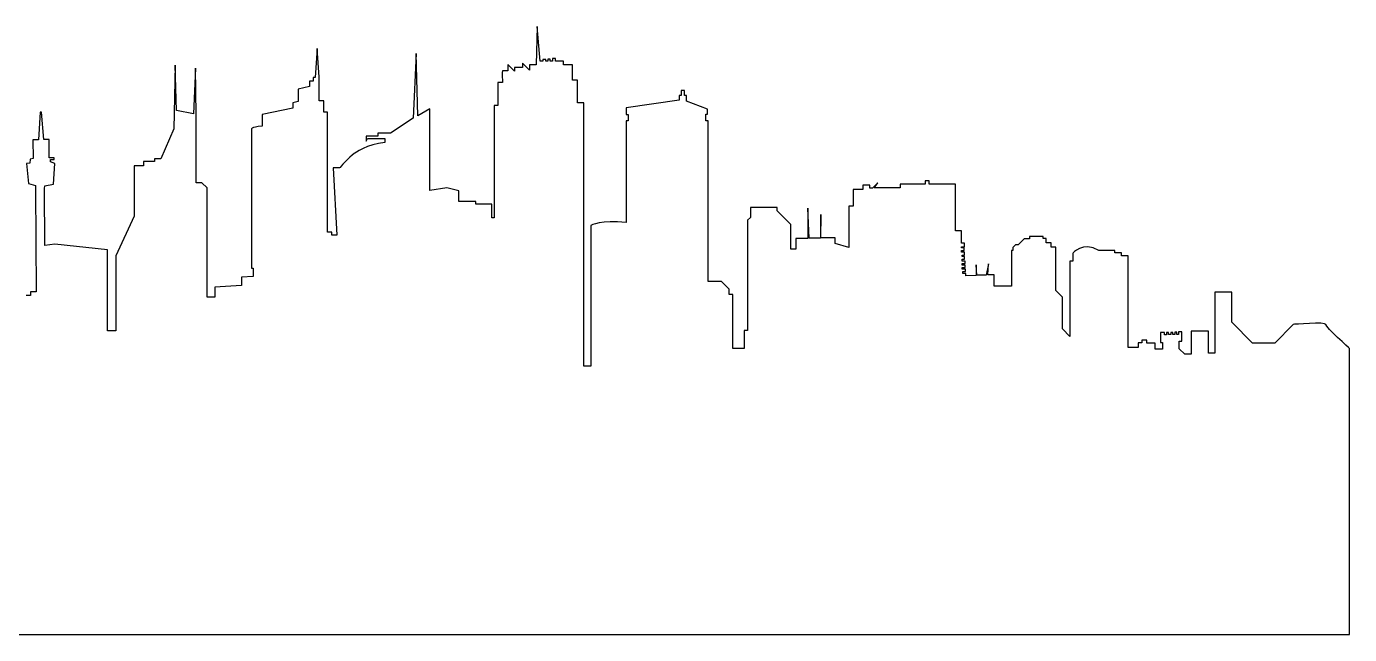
# Model space of a CAD drawing. Extents: x 4 to 1175, y 15 to 761.
# Drawn here: x 53.8 to 103.9, y 14.6 to 37.6 of the extents above; entities that cross this region are included whole.
import ezdxf

# ---------------------------------------------------------------- set-up
doc = ezdxf.new("R2010")
doc.units = 0
doc.layers.get('0').update_dxf_attribs({"linetype": 'CONTINUOUS'})

msp = doc.modelspace()

# ---------------------------------------------------------------- linework, layer by layer
at = {"color": 1}
for p, q in [((73.134296, 37.637527), (73.094315, 36.178279)), ((73.244274, 36.318244), (73.134296, 37.637527)), ((64.806521, 36.80798), (64.726416, 35.698498)), ((64.876378, 35.718557), (64.806521, 36.80798)), ((68.555529, 36.618087), (68.435444, 34.159311)), ((68.615424, 34.24935), (68.555529, 36.618087)), ((59.437815, 36.16831), (59.377917, 33.759603)), ((59.487899, 34.449185), (59.437815, 36.16831)), ((60.207679, 36.058356), (60.127718, 34.329276)), ((60.22761, 34.30922), (60.207679, 36.058356)), ((72.274513, 35.948416), (72.024531, 36.198335)), ((72.024531, 36.198335), (72.024531, 35.958372)), ((72.574434, 36.088384), (72.274513, 36.088384)), ((72.274513, 36.088384), (72.274513, 35.948416)), ((72.844333, 35.978431), (72.574434, 36.24826)), ((72.574434, 36.24826), (72.574434, 36.088384)), ((73.094315, 36.178279), (72.844333, 36.178279)), ((72.844333, 36.178279), (72.844333, 35.978431)), ((73.344149, 36.318244), (73.244274, 36.318244)), ((73.46409, 36.388228), (73.344149, 36.388228)), ((73.344149, 36.388228), (73.344149, 36.318244)), ((73.46409, 36.318244), (73.46409, 36.388228)), ((73.534092, 36.318244), (73.46409, 36.318244)), ((73.624156, 36.398183), (73.534092, 36.398183)), ((73.534092, 36.398183), (73.534092, 36.318244)), ((73.624156, 36.328199), (73.624156, 36.398183)), ((73.714072, 36.328199), (73.624156, 36.328199)), ((73.824054, 36.418094), (73.714072, 36.418094)), ((73.714072, 36.418094), (73.714072, 36.328199)), ((73.824054, 36.328199), (73.824054, 36.418094)), ((74.123971, 36.328199), (73.824054, 36.328199)), ((74.123971, 36.188235), (74.123971, 36.328199)), ((74.473832, 36.188235), (74.123971, 36.188235)), ((74.473832, 35.608603), (74.473832, 36.188235)), ((64.656562, 35.568633), (64.516559, 35.568633)), ((64.516559, 35.568633), (64.516559, 35.358685)), ((64.726416, 35.698498), (64.656562, 35.698498)), ((64.656562, 35.698498), (64.656562, 35.568633)), ((64.876378, 34.819026), (64.876378, 35.718557)), ((72.024531, 35.958372), (71.824633, 35.958372)), ((74.663771, 35.608603), (74.473832, 35.608603)), ((74.663771, 34.749042), (74.663771, 35.608603)), ((64.516559, 35.358685), (64.086597, 35.258835)), ((64.086597, 35.258835), (64.086597, 34.798968)), ((71.824633, 35.518564), (71.644649, 35.518564)), ((71.644649, 35.518564), (71.644649, 34.639089)), ((78.702759, 35.208765), (78.582818, 35.208765)), ((78.582818, 35.208765), (78.582818, 35.018872)), ((78.702759, 35.018872), (78.702759, 35.208765)), ((64.086597, 34.798968), (63.886699, 34.749042)), ((63.886699, 34.749042), (63.886699, 34.539094)), ((65.056358, 34.819026), (64.876378, 34.819026)), ((65.056358, 34.38917), (65.056358, 34.819026)), ((71.644649, 34.639089), (71.504649, 34.639089)), ((71.504649, 34.639089), (71.504649, 30.391355)), ((74.893838, 34.749042), (74.663771, 34.749042)), ((74.893838, 24.774262), (74.893838, 34.749042)), ((78.502857, 34.849041), (76.50344, 34.559153)), ((76.50344, 34.559153), (76.50344, 34.309234)), ((78.582818, 35.018872), (78.502857, 35.018872)), ((78.502857, 35.018872), (78.502857, 34.849041)), ((78.782716, 35.018872), (78.702759, 35.018872)), ((78.782716, 34.809071), (78.782716, 35.018872)), ((79.582604, 34.499124), (78.782716, 34.809071)), ((54.329209, 34.389156), (54.259207, 33.349806)), ((54.369189, 34.389156), (54.329209, 34.389156)), ((54.459253, 33.359761), (54.369189, 34.389156)), ((60.127718, 34.329276), (59.487899, 34.449185)), ((60.22761, 31.720579), (60.22761, 34.30922)), ((63.886699, 34.539094), (62.726995, 34.299275)), ((62.726995, 34.299275), (62.726995, 33.859467)), ((65.196362, 34.38917), (65.056358, 34.38917)), ((65.196362, 29.851549), (65.196362, 34.38917)), ((68.435444, 34.159311), (67.585764, 33.599594)), ((69.075263, 34.519183), (68.615424, 34.24935)), ((69.075263, 31.430705), (69.075263, 34.519183)), ((76.50344, 34.309234), (76.573293, 34.309234)), ((76.573293, 34.059461), (76.50344, 34.059461)), ((76.50344, 34.059461), (76.50344, 30.211417)), ((76.573293, 34.309234), (76.573293, 34.059461)), ((79.512602, 34.069416), (79.512602, 34.31919)), ((79.512602, 34.31919), (79.582604, 34.31919)), ((79.602518, 34.069416), (79.512602, 34.069416)), ((79.582604, 34.31919), (79.582604, 34.499124)), ((79.602518, 27.982504), (79.602518, 34.069416)), ((59.377917, 33.759603), (58.888057, 32.62011)), ((62.317096, 33.729603), (62.317096, 28.482341)), ((67.585764, 33.599594), (67.105863, 33.599594)), ((67.105863, 33.599594), (67.105863, 33.479685)), ((54.259207, 33.349806), (54.04935, 33.339716)), ((54.04935, 33.339716), (54.059298, 32.640179)), ((54.66911, 33.359761), (54.459253, 33.359761)), ((54.66911, 32.660079), (54.66911, 33.359761)), ((67.105863, 33.479685), (66.665942, 33.479685)), ((66.665942, 33.479685), (66.665942, 33.289795)), ((66.665942, 33.289795), (66.715878, 33.38979)), ((66.715878, 33.38979), (67.365804, 33.38979)), ((67.365804, 33.38979), (67.365804, 33.23987)), ((53.939361, 32.610158), (53.929271, 32.460234)), ((54.059298, 32.640179), (53.939361, 32.610158)), ((54.859049, 32.660079), (54.66911, 32.660079)), ((54.719046, 32.510156), (54.719046, 32.600199)), ((54.719046, 32.600199), (54.859049, 32.600199)), ((54.859049, 32.600199), (54.859049, 32.660079)), ((58.888057, 32.62011), (58.648034, 32.62011)), ((58.648034, 32.62011), (58.648034, 32.520111)), ((53.929271, 32.460234), (53.809334, 32.450286)), ((53.809334, 32.450286), (53.879336, 31.690576)), ((54.879111, 32.450275), (54.719046, 32.510156)), ((54.829028, 31.670654), (54.879111, 32.450275)), ((58.228175, 32.360236), (57.878315, 32.360236)), ((57.878315, 32.360236), (57.878315, 30.451221)), ((58.648034, 32.520111), (58.228175, 32.520111)), ((58.228175, 32.520111), (58.228175, 32.360236)), ((65.656201, 32.280311), (65.406363, 32.280311)), ((65.406363, 32.280311), (65.556322, 29.731639)), ((53.879336, 31.690576), (54.149232, 31.620592)), ((54.149232, 31.620592), (54.149232, 31.480772)), ((54.48914, 31.500672), (54.49923, 31.60067)), ((54.49923, 31.60067), (54.829028, 31.670654)), ((60.437612, 31.720579), (60.22761, 31.720579)), ((60.63751, 31.520731), (60.437612, 31.720579)), ((85.720849, 31.630699), (85.460908, 31.630699)), ((85.460908, 31.630699), (85.460908, 31.46072)), ((85.720849, 31.510789), (85.720849, 31.630699)), ((86.02077, 31.710638), (85.820872, 31.510789)), ((85.890874, 31.520745), (86.02077, 31.710638)), ((87.820289, 31.670668), (86.870594, 31.670668)), ((86.870594, 31.670668), (86.870594, 31.520745)), ((87.970252, 31.790574), (87.820289, 31.790574)), ((87.820289, 31.790574), (87.820289, 31.670668)), ((87.970252, 31.670668), (87.970252, 31.790574)), ((88.970034, 31.670668), (87.970252, 31.670668)), ((88.970034, 29.891518), (88.970034, 31.670668)), ((54.149232, 31.480772), (54.169305, 27.582807)), ((54.49923, 29.341887), (54.48914, 31.500672)), ((60.63751, 27.382803), (60.63751, 31.520731)), ((69.715085, 31.5307), (69.075263, 31.430705)), ((70.164965, 31.410795), (69.715085, 31.5307)), ((70.164965, 31.010953), (70.164965, 31.410795)), ((85.460908, 31.46072), (85.091134, 31.46072)), ((85.091134, 31.46072), (85.091134, 30.831018)), ((85.820872, 31.510789), (85.720849, 31.510789)), ((86.870594, 31.520745), (85.890874, 31.520745)), ((70.814891, 31.010953), (70.164965, 31.010953)), ((70.814891, 30.911103), (70.814891, 31.010953)), ((71.41473, 30.911103), (70.814891, 30.911103)), ((71.41473, 30.391355), (71.41473, 30.911103)), ((82.211885, 30.781093), (81.202143, 30.781093)), ((81.202143, 30.781093), (81.202143, 30.40131)), ((82.211885, 30.661184), (82.211885, 30.781093)), ((82.731766, 30.131481), (82.211885, 30.661184)), ((83.421525, 29.621686), (83.371589, 30.761179)), ((83.371589, 30.761179), (83.371589, 29.61173)), ((85.091134, 30.831018), (84.921109, 30.831018)), ((84.921109, 30.831018), (84.921109, 29.271917)), ((57.878315, 30.451221), (57.188412, 28.952001)), ((71.504649, 30.391355), (71.41473, 30.391355)), ((75.163755, 30.101467), (75.163755, 24.774262)), ((81.202143, 30.40131), (81.092161, 30.301312)), ((81.092161, 30.301312), (81.092161, 26.123559)), ((82.731766, 29.201937), (82.731766, 30.131481)), ((83.871387, 30.511261), (83.85149, 29.621686)), ((83.871387, 29.631641), (83.871387, 30.511261)), ((65.35628, 29.851549), (65.196362, 29.851549)), ((65.35628, 29.731639), (65.35628, 29.851549)), ((65.556322, 29.731639), (65.35628, 29.731639)), ((83.371589, 29.61173), (82.921709, 29.61173)), ((82.921709, 29.61173), (82.921709, 29.201937)), ((83.85149, 29.621686), (83.421525, 29.621686)), ((84.411186, 29.631641), (83.871387, 29.631641)), ((84.411186, 29.421841), (84.411186, 29.631641)), ((89.189998, 29.891518), (88.970034, 29.891518)), ((89.189998, 29.431796), (89.189998, 29.891518)), ((91.559339, 29.591675), (91.339378, 29.371767)), ((91.769344, 29.591675), (91.559339, 29.591675)), ((92.279118, 29.681714), (91.769344, 29.681714)), ((91.769344, 29.681714), (91.769344, 29.591675)), ((92.279118, 29.601775), (92.279118, 29.681714)), ((92.399207, 29.601775), (92.279118, 29.601775)), ((92.399207, 29.441751), (92.399207, 29.601775)), ((54.879111, 29.391812), (54.49923, 29.341887)), ((56.868573, 29.181864), (54.879111, 29.391812)), ((56.868573, 26.113589), (56.868573, 29.181864)), ((82.921709, 29.201937), (82.731766, 29.201937)), ((84.921109, 29.271917), (84.411186, 29.421841)), ((89.309936, 29.431796), (89.189998, 29.431796)), ((89.189998, 29.251858), (89.189998, 29.291831)), ((89.189998, 29.291831), (89.309936, 29.291831)), ((89.290022, 29.251858), (89.189998, 29.251858)), ((89.189998, 29.091983), (89.189998, 29.152008)), ((89.189998, 29.152008), (89.290022, 29.152008)), ((89.309936, 29.091983), (89.189998, 29.091983)), ((89.290022, 29.152008), (89.290022, 29.251858)), ((89.309936, 29.291831), (89.309936, 29.431796)), ((89.309936, 28.972074), (89.309936, 29.091983)), ((91.129525, 29.152008), (91.079437, 29.152008)), ((91.079437, 29.152008), (91.079437, 27.802714)), ((91.229396, 29.371767), (91.129525, 29.271917)), ((91.129525, 29.271917), (91.129525, 29.152008)), ((91.339378, 29.371767), (91.229396, 29.371767)), ((92.579039, 29.441751), (92.399207, 29.441751)), ((92.579039, 29.281873), (92.579039, 29.441751)), ((92.759023, 29.281873), (92.579039, 29.281873)), ((92.759023, 27.632732), (92.759023, 29.281873)), ((93.398842, 29.042058), (93.398842, 28.75217)), ((94.998467, 29.152008), (94.388669, 29.152008)), ((94.998467, 29.061968), (94.998467, 29.152008)), ((95.248452, 29.061968), (94.998467, 29.061968)), ((95.248452, 28.952015), (95.248452, 29.061968)), ((57.188412, 28.952001), (57.188412, 26.113589)), ((89.209913, 28.922004), (89.209913, 28.972074)), ((89.209913, 28.972074), (89.309936, 28.972074)), ((89.309936, 28.922004), (89.209913, 28.922004)), ((89.209913, 28.75217), (89.209913, 28.822154)), ((89.209913, 28.822154), (89.309936, 28.822154)), ((89.330044, 28.75217), (89.209913, 28.75217)), ((89.220062, 28.602246), (89.220062, 28.662275)), ((89.220062, 28.662275), (89.330044, 28.662275)), ((89.330044, 28.602246), (89.220062, 28.602246)), ((89.309936, 28.822154), (89.309936, 28.922004)), ((89.330044, 28.662275), (89.330044, 28.75217)), ((89.330044, 28.512355), (89.330044, 28.602246)), ((89.749892, 28.612205), (89.739944, 28.212508)), ((89.769789, 28.222467), (89.749892, 28.612205)), ((90.209713, 28.642216), (90.129753, 28.222467)), ((90.189781, 28.232422), (90.209713, 28.642216)), ((93.398842, 28.75217), (93.28886, 28.75217)), ((93.28886, 28.75217), (93.28886, 25.8937)), ((95.498286, 28.952015), (95.248452, 28.952015)), ((95.498286, 25.473799), (95.498286, 28.952015)), ((62.387094, 28.172393), (61.947173, 28.142513)), ((61.947173, 28.142513), (61.947173, 27.832566)), ((62.317096, 28.482341), (62.387094, 28.482341)), ((62.387094, 28.482341), (62.387094, 28.172393)), ((89.220062, 28.452326), (89.220062, 28.512355)), ((89.220062, 28.512355), (89.330044, 28.512355)), ((89.34, 28.452326), (89.220062, 28.452326)), ((89.239976, 28.282347), (89.239976, 28.352328)), ((89.239976, 28.352328), (89.34, 28.352328)), ((89.349958, 28.282347), (89.239976, 28.282347)), ((89.34, 28.352328), (89.34, 28.452326)), ((89.349958, 28.19247), (89.349958, 28.282347)), ((89.739944, 28.212508), (89.349958, 28.19247)), ((90.129753, 28.222467), (89.769789, 28.222467)), ((90.42966, 28.232422), (90.189781, 28.232422)), ((90.42966, 27.802714), (90.42966, 28.232422)), ((54.169305, 27.582807), (53.9593, 27.582807)), ((53.9593, 27.582807), (53.9593, 27.442838)), ((61.947173, 27.832566), (60.937431, 27.76273)), ((60.937431, 27.76273), (60.937431, 27.382803)), ((80.102485, 27.982504), (79.602518, 27.982504)), ((80.392299, 27.69276), (80.102485, 27.982504)), ((80.392299, 27.492767), (80.392299, 27.69276)), ((91.079437, 27.802714), (90.42966, 27.802714)), ((93.009005, 27.382817), (92.759023, 27.632732)), ((99.417315, 27.572707), (98.777496, 27.572707)), ((98.777496, 27.572707), (98.777496, 25.263998)), ((99.417315, 26.433358), (99.417315, 27.572707)), ((53.9593, 27.442838), (53.799382, 27.442838)), ((60.937431, 27.382803), (60.63751, 27.382803)), ((80.542258, 27.492767), (80.392299, 27.492767)), ((80.542258, 25.443933), (80.542258, 27.492767)), ((93.009005, 26.183439), (93.009005, 27.382817)), ((57.188412, 26.113589), (56.868573, 26.113589)), ((81.092161, 26.123559), (80.962117, 26.123559)), ((80.962117, 26.123559), (80.962117, 25.443933)), ((93.28886, 25.8937), (93.009005, 26.183439)), ((96.87795, 26.04362), (96.718033, 26.04362)), ((96.718033, 26.04362), (96.718033, 25.673796)), ((96.87795, 25.963684), (96.87795, 26.04362)), ((97.027909, 26.04362), (96.947952, 26.04362)), ((96.947952, 26.04362), (96.947952, 25.963684)), ((97.027909, 25.973639), (97.027909, 26.04362)), ((97.187827, 26.053578), (97.10787, 26.053578)), ((97.10787, 26.053578), (97.10787, 25.973639)), ((97.187827, 25.973639), (97.187827, 26.053578)), ((97.337786, 26.063534), (97.267787, 26.063534)), ((97.267787, 26.063534), (97.267787, 25.973639)), ((97.337786, 25.973639), (97.337786, 26.063534)), ((97.527728, 26.073489), (97.407787, 26.073489)), ((97.407787, 26.073489), (97.407787, 25.973639)), ((97.527728, 25.723721), (97.527728, 26.073489)), ((98.53747, 26.093545), (97.887692, 26.093545)), ((97.887692, 26.093545), (97.887692, 25.224029)), ((98.53747, 25.263998), (98.53747, 26.093545)), ((100.207096, 25.643781), (99.417315, 26.433358)), ((101.746679, 26.353422), (101.046813, 25.643781)), ((96.018167, 25.653737), (95.878164, 25.653737)), ((95.878164, 25.653737), (95.878164, 25.473799)), ((96.208106, 25.763687), (96.018167, 25.763687)), ((96.018167, 25.763687), (96.018167, 25.653737)), ((96.208106, 25.643781), (96.208106, 25.763687)), ((96.517983, 25.643781), (96.208106, 25.643781)), ((96.517983, 25.413918), (96.517983, 25.643781)), ((96.718033, 25.673796), (96.79799, 25.673796)), ((96.79799, 25.673796), (96.79799, 25.413918)), ((96.947952, 25.963684), (96.87795, 25.963684)), ((97.10787, 25.973639), (97.027909, 25.973639)), ((97.267787, 25.973639), (97.187827, 25.973639)), ((97.407787, 25.973639), (97.337786, 25.973639)), ((97.427853, 25.433833), (97.427853, 25.723721)), ((97.427853, 25.723721), (97.527728, 25.723721)), ((101.046813, 25.643781), (100.207096, 25.643781)), ((80.962117, 25.443933), (80.542258, 25.443933)), ((95.878164, 25.473799), (95.498286, 25.473799)), ((96.79799, 25.413918), (96.517983, 25.413918)), ((97.647814, 25.224029), (97.427853, 25.433833)), ((97.887692, 25.224029), (97.647814, 25.224029)), ((98.777496, 25.263998), (98.53747, 25.263998)), ((103.876144, 14.609591), (103.876144, 25.443933)), ((75.163755, 24.774262), (74.893838, 24.774262)), ((3.902604, 14.609591), (103.876144, 14.609591))]:
    msp.add_line(p, q, dxfattribs=at)
for points in [[(71.824633, 35.958372), (71.774644, 35.958372), (71.824633, 35.518564), (71.824633, 35.518564)], [(62.726995, 33.859467), (62.267118, 33.829481), (62.317096, 33.729603), (62.317096, 33.729603)], [(67.365804, 33.23987), (66.715977, 33.189895), (66.206104, 32.819969), (66.206104, 32.819969)], [(66.206104, 32.819969), (66.026148, 32.710029), (65.656201, 32.280311), (65.656201, 32.280311)], [(76.50344, 30.211417), (75.553691, 30.32136), (75.163755, 30.101467), (75.163755, 30.101467)], [(94.388669, 29.152008), (93.768832, 29.511824), (93.398842, 29.042058), (93.398842, 29.042058)], [(102.976381, 26.353422), (102.976381, 26.453367), (101.746679, 26.353422), (101.746679, 26.353422)], [(103.876144, 25.443933), (103.876144, 25.443933), (102.976381, 26.243479), (102.976381, 26.353422)]]:
    msp.add_open_spline(points, degree=3, dxfattribs=at)

doc.saveas('drawing.dxf')
